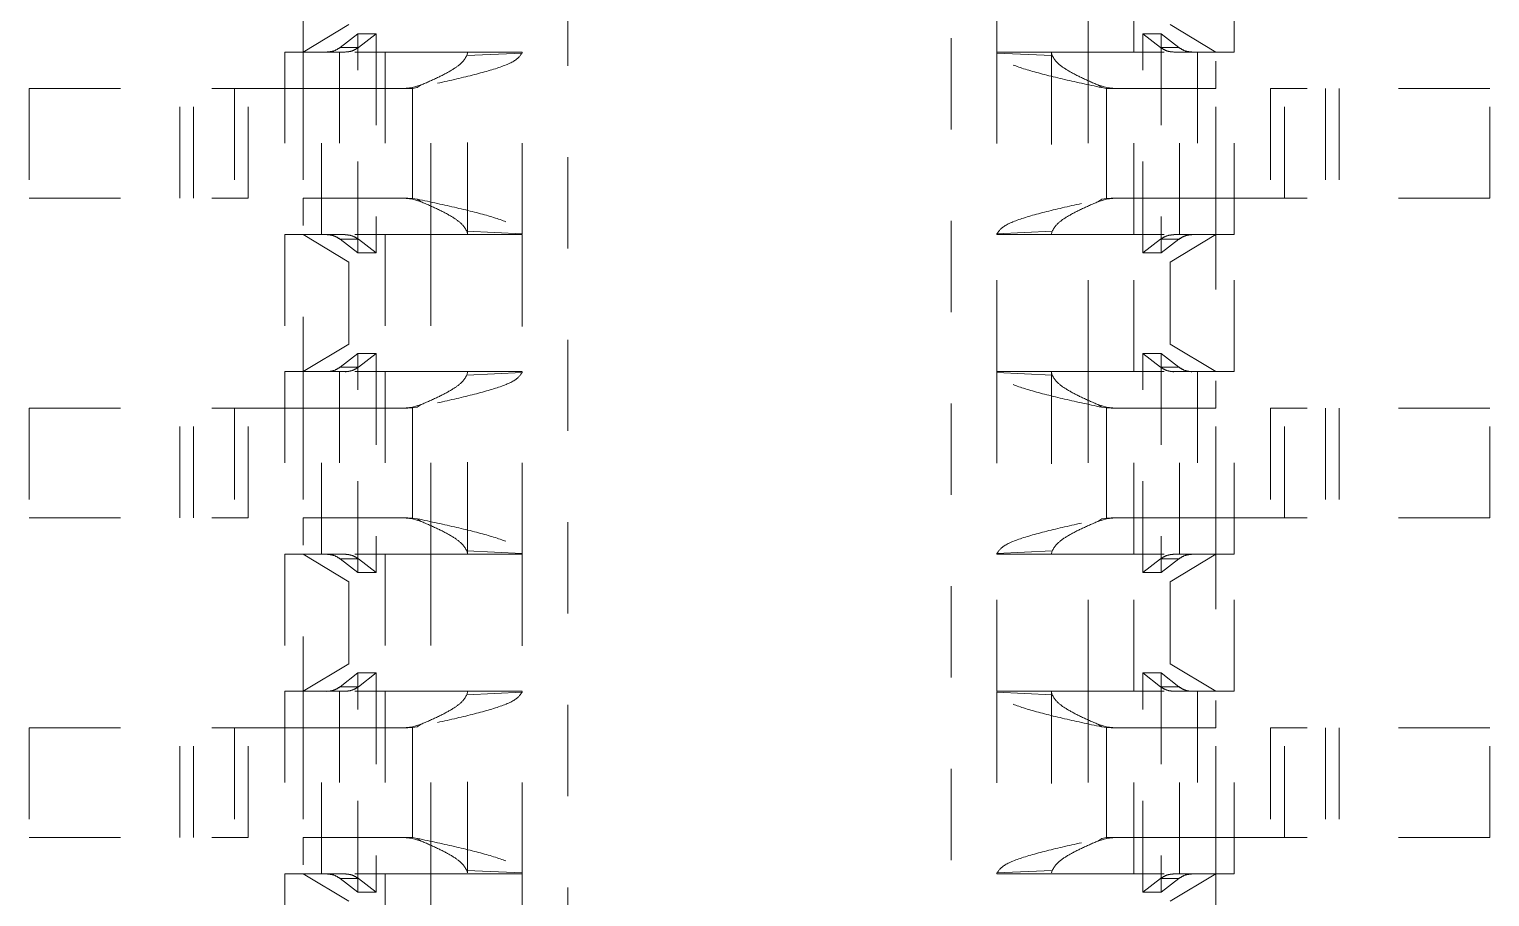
# Model space of a CAD drawing. Header units: millimetres. Extents: x 35 to 332, y 141 to 455.
# Drawn here: x 221.59 to 229.59, y 264.31 to 269.06 of the extents above; entities that cross this region are included whole.
import ezdxf

# ---------------------------------------------------------------- set-up
doc = ezdxf.new("R2010")
doc.units = ezdxf.units.MM
doc.linetypes.add('HIDDEN', pattern=[0.2, 0.1, -0.1])

# ---------------------------------------------------------------- blocks, each defined once
blk = doc.blocks.new('DFSADVS')
at = {"color": 0, "linetype": 'HIDDEN', "lineweight": 18}
for p, q in [((714.5854, -182.4293), (714.5854, -182.6543)), ((714.7054, -182.4293), (714.5854, -182.4293)), ((714.7054, -182.4293), (714.7054, -182.6543)), ((714.9354, -182.4293), (714.9354, -182.6543)), ((715.0554, -182.4293), (714.9354, -182.4293)), ((715.0554, -182.4293), (715.0554, -182.6543)), ((715.4054, -182.4293), (715.2854, -182.4293)), ((715.2854, -182.4293), (715.2854, -182.6543)), ((715.4054, -182.4293), (715.4054, -182.6543)), ((714.5854, -182.5943), (714.7054, -182.5943)), ((714.9354, -182.5943), (715.0554, -182.5943)), ((715.2854, -182.5943), (715.4054, -182.5943)), ((714.5854, -182.6092), (714.7054, -182.6092)), ((714.9354, -182.6092), (715.0554, -182.6092)), ((715.2854, -182.6092), (715.4054, -182.6092)), ((714.7054, -182.6543), (714.5854, -182.6543)), ((714.5854, -182.6543), (714.5854, -182.6693)), ((714.7054, -182.6693), (714.7054, -182.6543)), ((715.0554, -182.6543), (714.9354, -182.6543)), ((714.9354, -182.6543), (714.9354, -182.6693)), ((715.0554, -182.6693), (715.0554, -182.6543)), ((715.4054, -182.6543), (715.2854, -182.6543)), ((715.2854, -182.6543), (715.2854, -182.6693)), ((715.4054, -182.6693), (715.4054, -182.6543)), ((714.5854, -182.6693), (714.7054, -182.6693)), ((714.5854, -182.844), (714.5854, -182.6693)), ((714.7054, -182.6693), (714.7054, -182.844)), ((714.9354, -182.6693), (715.0554, -182.6693)), ((714.9354, -182.844), (714.9354, -182.6693)), ((715.0554, -182.6693), (715.0554, -182.844)), ((715.2854, -182.6693), (715.4054, -182.6693)), ((715.2854, -182.844), (715.2854, -182.6693)), ((715.4054, -182.6693), (715.4054, -182.844)), ((714.5454, -182.7093), (714.3954, -182.7093)), ((714.7454, -182.7093), (714.5454, -182.7093)), ((714.5454, -182.7093), (714.5454, -182.7293)), ((714.7454, -182.7293), (714.7454, -182.7093)), ((714.8954, -182.7093), (714.7454, -182.7093)), ((715.0954, -182.7093), (714.8954, -182.7093)), ((714.8954, -182.7093), (714.8954, -182.7293)), ((715.0954, -182.7293), (715.0954, -182.7093)), ((715.2454, -182.7093), (715.0954, -182.7093)), ((715.4454, -182.7093), (715.2454, -182.7093)), ((715.2454, -182.7093), (715.2454, -182.7293)), ((715.4454, -182.7293), (715.4454, -182.7093)), ((715.5954, -182.7093), (715.4454, -182.7093)), ((714.3554, -182.7293), (714.5854, -182.7293)), ((714.5154, -182.7792), (714.5454, -182.7293)), ((714.5454, -182.7293), (714.5454, -182.7494)), ((714.5854, -182.7293), (714.5854, -182.844)), ((714.7054, -182.7293), (714.5854, -182.7293)), ((714.7054, -182.844), (714.7054, -182.7293)), ((714.7054, -182.7293), (714.9354, -182.7293)), ((714.7454, -182.7494), (714.7454, -182.7293)), ((714.7454, -182.7293), (714.7754, -182.7792)), ((714.8654, -182.7792), (714.8954, -182.7293)), ((714.8954, -182.7293), (714.8954, -182.7494)), ((714.9354, -182.7293), (714.9354, -182.844)), ((715.0554, -182.7293), (714.9354, -182.7293)), ((715.0554, -182.844), (715.0554, -182.7293)), ((715.0554, -182.7293), (715.2854, -182.7293)), ((715.0954, -182.7494), (715.0954, -182.7293)), ((715.0954, -182.7293), (715.1254, -182.7792)), ((715.2154, -182.7792), (715.2454, -182.7293)), ((715.2454, -182.7293), (715.2454, -182.7494)), ((715.2854, -182.7293), (715.2854, -182.844)), ((715.4054, -182.7293), (715.2854, -182.7293)), ((715.4054, -182.844), (715.4054, -182.7293)), ((715.4054, -182.7293), (715.6354, -182.7293)), ((715.4454, -182.7494), (715.4454, -182.7293)), ((715.4454, -182.7293), (715.4754, -182.7792)), ((714.5454, -182.7494), (714.7454, -182.7494)), ((714.5454, -182.7494), (714.5454, -182.7555)), ((714.7454, -182.7555), (714.7454, -182.7494)), ((714.8954, -182.7494), (715.0954, -182.7494)), ((714.8954, -182.7494), (714.8954, -182.7555)), ((715.0954, -182.7555), (715.0954, -182.7494)), ((715.2454, -182.7494), (715.4454, -182.7494)), ((715.2454, -182.7494), (715.2454, -182.7555)), ((715.4454, -182.7555), (715.4454, -182.7494)), ((714.5454, -182.7555), (714.5454, -182.7755)), ((714.7454, -182.7755), (714.7454, -182.7555)), ((714.8954, -182.7555), (714.8954, -182.7755)), ((715.0954, -182.7755), (715.0954, -182.7555)), ((715.2454, -182.7555), (715.2454, -182.7755)), ((715.4454, -182.7755), (715.4454, -182.7555)), ((714.5254, -182.7893), (714.5404, -182.7699)), ((714.5404, -182.7699), (714.5404, -182.7899)), ((714.7454, -182.7693), (714.5454, -182.7693)), ((714.7454, -182.7693), (714.5454, -182.7693)), ((714.5454, -182.7755), (714.5454, -182.7693)), ((714.7454, -182.7693), (714.7454, -182.7755)), ((714.7505, -182.7699), (714.7654, -182.7893)), ((714.7505, -182.7899), (714.7505, -182.7699)), ((714.7754, -182.7792), (714.8654, -182.7792)), ((714.8754, -182.7893), (714.8904, -182.7699)), ((714.8904, -182.7699), (714.8904, -182.7899)), ((715.0954, -182.7693), (714.8954, -182.7693)), ((715.0954, -182.7693), (714.8954, -182.7693)), ((714.8954, -182.7755), (714.8954, -182.7693)), ((715.0954, -182.7693), (715.0954, -182.7755)), ((715.1005, -182.7699), (715.1154, -182.7893)), ((715.1005, -182.7899), (715.1005, -182.7699)), ((715.1254, -182.7792), (715.2154, -182.7792)), ((715.2254, -182.7893), (715.2404, -182.7699)), ((715.2404, -182.7699), (715.2404, -182.7899)), ((715.4454, -182.7693), (715.2454, -182.7693)), ((715.4454, -182.7693), (715.2454, -182.7693)), ((715.2454, -182.7755), (715.2454, -182.7693)), ((715.4454, -182.7693), (715.4454, -182.7755)), ((715.4505, -182.7699), (715.4654, -182.7893)), ((715.4505, -182.7899), (715.4505, -182.7699)), ((714.5254, -182.8092), (714.5254, -182.7893)), ((714.5254, -182.7893), (714.7654, -182.7893)), ((714.5254, -182.8092), (714.5404, -182.7899)), ((714.5454, -182.7859), (714.5454, -182.8193)), ((714.7454, -182.8193), (714.7454, -182.7858)), ((714.7505, -182.7899), (714.7654, -182.8092)), ((714.7654, -182.7893), (714.7654, -182.8092)), ((714.8754, -182.7893), (715.1154, -182.7893)), ((714.8754, -182.8092), (714.8754, -182.7893)), ((714.8754, -182.8092), (714.8904, -182.7899)), ((714.8954, -182.7859), (714.8954, -182.8193)), ((715.0954, -182.8193), (715.0954, -182.7858)), ((715.1005, -182.7899), (715.1154, -182.8092)), ((715.1154, -182.7893), (715.1154, -182.8092)), ((715.2254, -182.8092), (715.2254, -182.7893)), ((715.2254, -182.7893), (715.4654, -182.7893)), ((715.2254, -182.8092), (715.2404, -182.7899)), ((715.2454, -182.7859), (715.2454, -182.8193)), ((715.4454, -182.8193), (715.4454, -182.7858)), ((715.4505, -182.7899), (715.4654, -182.8092)), ((715.4654, -182.7893), (715.4654, -182.8092)), ((714.7654, -182.8092), (714.5254, -182.8092)), ((715.1154, -182.8092), (714.8754, -182.8092)), ((715.4654, -182.8092), (715.2254, -182.8092)), ((714.5454, -182.8193), (714.3954, -182.8193)), ((714.7454, -182.8193), (714.5454, -182.8193)), ((714.5454, -182.8193), (714.5454, -182.8693)), ((714.7454, -182.8693), (714.7454, -182.8193)), ((714.8954, -182.8193), (714.7454, -182.8193)), ((715.0954, -182.8193), (714.8954, -182.8193)), ((714.8954, -182.8193), (714.8954, -182.8693)), ((715.0954, -182.8693), (715.0954, -182.8193)), ((715.2454, -182.8193), (715.0954, -182.8193)), ((715.4454, -182.8193), (715.2454, -182.8193)), ((715.2454, -182.8193), (715.2454, -182.8693)), ((715.4454, -182.8693), (715.4454, -182.8193)), ((715.5954, -182.8193), (715.4454, -182.8193)), ((714.5844, -182.8493), (714.5854, -182.8389)), ((714.5844, -182.8493), (714.5854, -182.8389)), ((714.5854, -182.844), (714.5852, -182.8492)), ((714.5854, -182.844), (714.5852, -182.8493)), ((714.5854, -182.8389), (714.5854, -182.844)), ((714.5854, -182.8389), (714.5854, -182.844)), ((714.7054, -182.8389), (714.7065, -182.8493)), ((714.7054, -182.844), (714.7054, -182.8389)), ((714.7054, -182.8389), (714.7065, -182.8493)), ((714.7054, -182.844), (714.7054, -182.8389)), ((714.7054, -182.844), (714.7057, -182.8492)), ((714.7057, -182.8493), (714.7054, -182.844)), ((714.9344, -182.8493), (714.9354, -182.8389)), ((714.9344, -182.8493), (714.9354, -182.8389)), ((714.9354, -182.844), (714.9352, -182.8492)), ((714.9354, -182.844), (714.9352, -182.8493)), ((714.9354, -182.8389), (714.9354, -182.844)), ((714.9354, -182.8389), (714.9354, -182.844)), ((715.0554, -182.8389), (715.0565, -182.8493)), ((715.0554, -182.844), (715.0554, -182.8389)), ((715.0554, -182.8389), (715.0565, -182.8493)), ((715.0554, -182.844), (715.0554, -182.8389)), ((715.0554, -182.844), (715.0557, -182.8492)), ((715.0557, -182.8493), (715.0554, -182.844)), ((715.2844, -182.8493), (715.2854, -182.8389)), ((715.2844, -182.8493), (715.2854, -182.8389)), ((715.2854, -182.844), (715.2852, -182.8492)), ((715.2854, -182.844), (715.2852, -182.8493)), ((715.2854, -182.8389), (715.2854, -182.844)), ((715.2854, -182.8389), (715.2854, -182.844)), ((715.4054, -182.8389), (715.4065, -182.8493)), ((715.4054, -182.844), (715.4054, -182.8389)), ((715.4054, -182.8389), (715.4065, -182.8493)), ((715.4054, -182.844), (715.4054, -182.8389)), ((715.4054, -182.844), (715.4057, -182.8492)), ((715.4057, -182.8493), (715.4054, -182.844)), ((714.5844, -182.8493), (714.5815, -182.8586)), ((714.5815, -182.8586), (714.5844, -182.8493)), ((714.5815, -182.8586), (714.5844, -182.8544)), ((714.5844, -182.8544), (714.5815, -182.8586)), ((714.5852, -182.8492), (714.5844, -182.8544)), ((714.7065, -182.8493), (714.5844, -182.8493)), ((714.5852, -182.8493), (714.5844, -182.8544)), ((714.5852, -182.8493), (714.7057, -182.8493)), ((714.7054, -182.8493), (714.5854, -182.8493)), ((714.7065, -182.8544), (714.7057, -182.8492)), ((714.7065, -182.8544), (714.7057, -182.8493)), ((714.7094, -182.8586), (714.7065, -182.8493)), ((714.7065, -182.8493), (714.7094, -182.8586)), ((714.7065, -182.8544), (714.7094, -182.8586)), ((714.7094, -182.8586), (714.7065, -182.8544)), ((714.9344, -182.8493), (714.9315, -182.8586)), ((714.9315, -182.8586), (714.9344, -182.8493)), ((714.9315, -182.8586), (714.9344, -182.8544)), ((714.9344, -182.8544), (714.9315, -182.8586)), ((714.9352, -182.8492), (714.9344, -182.8544)), ((715.0565, -182.8493), (714.9344, -182.8493)), ((714.9352, -182.8493), (714.9344, -182.8544)), ((714.9352, -182.8493), (715.0557, -182.8493)), ((715.0554, -182.8493), (714.9354, -182.8493)), ((715.0565, -182.8544), (715.0557, -182.8492)), ((715.0565, -182.8544), (715.0557, -182.8493)), ((715.0594, -182.8586), (715.0565, -182.8493)), ((715.0565, -182.8493), (715.0594, -182.8586)), ((715.0565, -182.8544), (715.0594, -182.8586)), ((715.0594, -182.8586), (715.0565, -182.8544)), ((715.2844, -182.8493), (715.2815, -182.8586)), ((715.2815, -182.8586), (715.2844, -182.8493)), ((715.2815, -182.8586), (715.2844, -182.8544)), ((715.2844, -182.8544), (715.2815, -182.8586)), ((715.2852, -182.8492), (715.2844, -182.8544)), ((715.4065, -182.8493), (715.2844, -182.8493)), ((715.2852, -182.8493), (715.2844, -182.8544)), ((715.2852, -182.8493), (715.4057, -182.8493)), ((715.4054, -182.8493), (715.2854, -182.8493)), ((715.4065, -182.8544), (715.4057, -182.8492)), ((715.4065, -182.8544), (715.4057, -182.8493)), ((715.4094, -182.8586), (715.4065, -182.8493)), ((715.4065, -182.8493), (715.4094, -182.8586)), ((715.4065, -182.8544), (715.4094, -182.8586)), ((715.4094, -182.8586), (715.4065, -182.8544)), ((714.5454, -182.8693), (714.3954, -182.8693)), ((714.5454, -182.8693), (714.7454, -182.8693)), ((714.5454, -182.8693), (714.5454, -182.9093)), ((714.7454, -182.9093), (714.7454, -182.8693)), ((714.8954, -182.8693), (714.7454, -182.8693)), ((714.8954, -182.8693), (715.0954, -182.8693)), ((714.8954, -182.8693), (714.8954, -182.9093)), ((715.0954, -182.9093), (715.0954, -182.8693)), ((715.2454, -182.8693), (715.0954, -182.8693)), ((715.2454, -182.8693), (715.4454, -182.8693)), ((715.2454, -182.8693), (715.2454, -182.9093)), ((715.4454, -182.9093), (715.4454, -182.8693)), ((715.5954, -182.8693), (715.4454, -182.8693)), ((714.5454, -182.9093), (714.5454, -182.9693)), ((714.5465, -182.9093), (714.5454, -182.9093)), ((714.5454, -182.9093), (714.5454, -182.9693)), ((714.5465, -182.9691), (714.5494, -182.9085)), ((714.5494, -182.9085), (714.5465, -182.9093)), ((714.5494, -182.9085), (714.5465, -182.9093)), ((714.5465, -182.9691), (714.5494, -182.9085)), ((714.5465, -182.9093), (714.7444, -182.9093)), ((714.7415, -182.9085), (714.7444, -182.9691)), ((714.7444, -182.9093), (714.7415, -182.9085)), ((714.7444, -182.9093), (714.7415, -182.9085)), ((714.7415, -182.9085), (714.7444, -182.9691)), ((714.7454, -182.9093), (714.7444, -182.9093)), ((714.7454, -182.9693), (714.7454, -182.9093)), ((714.7454, -182.9693), (714.7454, -182.9093)), ((714.8954, -182.9093), (714.8954, -182.9693)), ((714.8965, -182.9093), (714.8954, -182.9093)), ((714.8954, -182.9093), (714.8954, -182.9693)), ((714.8965, -182.9691), (714.8994, -182.9085)), ((714.8994, -182.9085), (714.8965, -182.9093)), ((714.8994, -182.9085), (714.8965, -182.9093)), ((714.8965, -182.9691), (714.8994, -182.9085)), ((714.8965, -182.9093), (715.0944, -182.9093)), ((715.0915, -182.9085), (715.0944, -182.9691)), ((715.0944, -182.9093), (715.0915, -182.9085)), ((715.0944, -182.9093), (715.0915, -182.9085)), ((715.0915, -182.9085), (715.0944, -182.9691)), ((715.0954, -182.9093), (715.0944, -182.9093)), ((715.0954, -182.9693), (715.0954, -182.9093)), ((715.0954, -182.9693), (715.0954, -182.9093)), ((715.2454, -182.9093), (715.2454, -182.9693)), ((715.2465, -182.9093), (715.2454, -182.9093)), ((715.2454, -182.9093), (715.2454, -182.9693)), ((715.2465, -182.9691), (715.2494, -182.9085)), ((715.2494, -182.9085), (715.2465, -182.9093)), ((715.2494, -182.9085), (715.2465, -182.9093)), ((715.2465, -182.9691), (715.2494, -182.9085)), ((715.2465, -182.9093), (715.4444, -182.9093)), ((715.4415, -182.9085), (715.4444, -182.9691)), ((715.4444, -182.9093), (715.4415, -182.9085)), ((715.4444, -182.9093), (715.4415, -182.9085)), ((715.4415, -182.9085), (715.4444, -182.9691)), ((715.4454, -182.9693), (715.4454, -182.9093)), ((715.4454, -182.9693), (715.4454, -182.9093)), ((714.5451, -182.9693), (714.3958, -182.9693)), ((714.5465, -182.9691), (714.5457, -182.9693)), ((714.5465, -182.9691), (714.5457, -182.9693)), ((714.5457, -182.9693), (714.7452, -182.9693)), ((714.7444, -182.9691), (714.7452, -182.9693)), ((714.7452, -182.9693), (714.7444, -182.9691)), ((714.8951, -182.9693), (714.7458, -182.9693)), ((714.8965, -182.9691), (714.8957, -182.9693)), ((714.8965, -182.9691), (714.8957, -182.9693)), ((714.8957, -182.9693), (715.0952, -182.9693)), ((715.0944, -182.9691), (715.0952, -182.9693)), ((715.0952, -182.9693), (715.0944, -182.9691)), ((715.2451, -182.9693), (715.0958, -182.9693)), ((715.2465, -182.9691), (715.2457, -182.9693)), ((715.2465, -182.9691), (715.2457, -182.9693)), ((715.2457, -182.9693), (715.4452, -182.9693)), ((715.4444, -182.9691), (715.4452, -182.9693)), ((715.4452, -182.9693), (715.4444, -182.9691)), ((715.5951, -182.9693), (715.4458, -182.9693)), ((708.5304, -183.0193), (717.9604, -183.0193)), ((717.9604, -183.4393), (708.5304, -183.4393)), ((714.3958, -183.4893), (714.5451, -183.4893)), ((714.5454, -183.4893), (714.5454, -183.5493)), ((714.5454, -183.4893), (714.5454, -183.5493)), ((714.5465, -183.4894), (714.5457, -183.4893)), ((714.7452, -183.4893), (714.5457, -183.4893)), ((714.5457, -183.4893), (714.5465, -183.4894)), ((714.5494, -183.55), (714.5465, -183.4894)), ((714.5494, -183.55), (714.5465, -183.4894)), ((714.7444, -183.4894), (714.7415, -183.55)), ((714.7444, -183.4894), (714.7415, -183.55)), ((714.7444, -183.4894), (714.7452, -183.4893)), ((714.7444, -183.4894), (714.7452, -183.4893)), ((714.7454, -183.5493), (714.7454, -183.4893)), ((714.7454, -183.5493), (714.7454, -183.4893)), ((714.7458, -183.4893), (714.8951, -183.4893)), ((714.8954, -183.4893), (714.8954, -183.5493)), ((714.8954, -183.4893), (714.8954, -183.5493)), ((714.8965, -183.4894), (714.8957, -183.4893)), ((715.0952, -183.4893), (714.8957, -183.4893)), ((714.8957, -183.4893), (714.8965, -183.4894)), ((714.8994, -183.55), (714.8965, -183.4894)), ((714.8994, -183.55), (714.8965, -183.4894)), ((715.0944, -183.4894), (715.0915, -183.55)), ((715.0944, -183.4894), (715.0915, -183.55)), ((715.0944, -183.4894), (715.0952, -183.4893)), ((715.0944, -183.4894), (715.0952, -183.4893)), ((715.0954, -183.5493), (715.0954, -183.4893)), ((715.0954, -183.5493), (715.0954, -183.4893)), ((715.0958, -183.4893), (715.2451, -183.4893)), ((715.2454, -183.4893), (715.2454, -183.5493)), ((715.2454, -183.4893), (715.2454, -183.5493)), ((715.2465, -183.4894), (715.2457, -183.4893)), ((715.4452, -183.4893), (715.2457, -183.4893)), ((715.2457, -183.4893), (715.2465, -183.4894)), ((715.2494, -183.55), (715.2465, -183.4894)), ((715.2494, -183.55), (715.2465, -183.4894)), ((715.4444, -183.4894), (715.4415, -183.55)), ((715.4444, -183.4894), (715.4415, -183.55)), ((715.4444, -183.4894), (715.4452, -183.4893)), ((715.4444, -183.4894), (715.4452, -183.4893)), ((715.4454, -183.5493), (715.4454, -183.4893)), ((715.4454, -183.5493), (715.4454, -183.4893)), ((715.4458, -183.4893), (715.5951, -183.4893)), ((714.5454, -183.5493), (714.5454, -183.5893)), ((714.5454, -183.5493), (714.5465, -183.5493)), ((714.7444, -183.5493), (714.5465, -183.5493)), ((714.5465, -183.5493), (714.5494, -183.55)), ((714.5465, -183.5493), (714.5494, -183.55)), ((714.7415, -183.55), (714.7444, -183.5493)), ((714.7415, -183.55), (714.7444, -183.5493)), ((714.7444, -183.5493), (714.7454, -183.5493)), ((714.7454, -183.5893), (714.7454, -183.5493)), ((714.8954, -183.5493), (714.8954, -183.5893)), ((714.8954, -183.5493), (714.8965, -183.5493)), ((715.0944, -183.5493), (714.8965, -183.5493)), ((714.8965, -183.5493), (714.8994, -183.55)), ((714.8965, -183.5493), (714.8994, -183.55)), ((715.0915, -183.55), (715.0944, -183.5493)), ((715.0915, -183.55), (715.0944, -183.5493)), ((715.0944, -183.5493), (715.0954, -183.5493)), ((715.0954, -183.5893), (715.0954, -183.5493)), ((715.2454, -183.5493), (715.2454, -183.5893)), ((715.2454, -183.5493), (715.2465, -183.5493)), ((715.4444, -183.5493), (715.2465, -183.5493)), ((715.2465, -183.5493), (715.2494, -183.55)), ((715.2465, -183.5493), (715.2494, -183.55)), ((715.4415, -183.55), (715.4444, -183.5493)), ((715.4415, -183.55), (715.4444, -183.5493)), ((715.4454, -183.5893), (715.4454, -183.5493)), ((714.3954, -183.5893), (714.5454, -183.5893)), ((714.7454, -183.5893), (714.5454, -183.5893)), ((714.5454, -183.5893), (714.5454, -183.6393)), ((714.5844, -183.6041), (714.5815, -183.5999)), ((714.5815, -183.5999), (714.5844, -183.6093)), ((714.5844, -183.6093), (714.5815, -183.5999)), ((714.5815, -183.5999), (714.5844, -183.6041)), ((714.7094, -183.5999), (714.7065, -183.6041)), ((714.7065, -183.6093), (714.7094, -183.5999)), ((714.7094, -183.5999), (714.7065, -183.6093)), ((714.7065, -183.6041), (714.7094, -183.5999)), ((714.7454, -183.6393), (714.7454, -183.5893)), ((714.7454, -183.5893), (714.8954, -183.5893)), ((715.0954, -183.5893), (714.8954, -183.5893)), ((714.8954, -183.5893), (714.8954, -183.6393)), ((714.9344, -183.6041), (714.9315, -183.5999)), ((714.9315, -183.5999), (714.9344, -183.6093)), ((714.9344, -183.6093), (714.9315, -183.5999)), ((714.9315, -183.5999), (714.9344, -183.6041)), ((715.0594, -183.5999), (715.0565, -183.6041)), ((715.0565, -183.6093), (715.0594, -183.5999)), ((715.0594, -183.5999), (715.0565, -183.6093)), ((715.0565, -183.6041), (715.0594, -183.5999)), ((715.0954, -183.6393), (715.0954, -183.5893)), ((715.0954, -183.5893), (715.2454, -183.5893)), ((715.4454, -183.5893), (715.2454, -183.5893)), ((715.2454, -183.5893), (715.2454, -183.6393)), ((715.2844, -183.6041), (715.2815, -183.5999)), ((715.2815, -183.5999), (715.2844, -183.6093)), ((715.2844, -183.6093), (715.2815, -183.5999)), ((715.2815, -183.5999), (715.2844, -183.6041)), ((715.4094, -183.5999), (715.4065, -183.6041)), ((715.4065, -183.6093), (715.4094, -183.5999)), ((715.4094, -183.5999), (715.4065, -183.6093)), ((715.4065, -183.6041), (715.4094, -183.5999)), ((715.4454, -183.6393), (715.4454, -183.5893)), ((715.4454, -183.5893), (715.5954, -183.5893)), ((714.5844, -183.6041), (714.5852, -183.6093)), ((714.5844, -183.6041), (714.5852, -183.6093)), ((714.5854, -183.6196), (714.5844, -183.6093)), ((714.5844, -183.6093), (714.7065, -183.6093)), ((714.5854, -183.6196), (714.5844, -183.6093)), ((714.5854, -183.6145), (714.5852, -183.6093)), ((714.7057, -183.6093), (714.5852, -183.6093)), ((714.5852, -183.6093), (714.5854, -183.6145)), ((714.5854, -183.6093), (714.7054, -183.6093)), ((714.5854, -183.7893), (714.5854, -183.6145)), ((714.5854, -183.6145), (714.5854, -183.6196)), ((714.5854, -183.6145), (714.5854, -183.7293)), ((714.5854, -183.6145), (714.5854, -183.6196)), ((714.7054, -183.6145), (714.7057, -183.6093)), ((714.7065, -183.6093), (714.7054, -183.6196)), ((714.7054, -183.6145), (714.7057, -183.6093)), ((714.7065, -183.6093), (714.7054, -183.6196)), ((714.7054, -183.6145), (714.7054, -183.7893)), ((714.7054, -183.6196), (714.7054, -183.6145)), ((714.7054, -183.7293), (714.7054, -183.6145)), ((714.7054, -183.6196), (714.7054, -183.6145)), ((714.7057, -183.6093), (714.7065, -183.6041)), ((714.7057, -183.6093), (714.7065, -183.6041)), ((714.9344, -183.6041), (714.9352, -183.6093)), ((714.9344, -183.6041), (714.9352, -183.6093)), ((714.9354, -183.6196), (714.9344, -183.6093)), ((714.9344, -183.6093), (715.0565, -183.6093)), ((714.9354, -183.6196), (714.9344, -183.6093)), ((714.9354, -183.6145), (714.9352, -183.6093)), ((715.0557, -183.6093), (714.9352, -183.6093)), ((714.9352, -183.6093), (714.9354, -183.6145)), ((714.9354, -183.6093), (715.0554, -183.6093)), ((714.9354, -183.7893), (714.9354, -183.6145)), ((714.9354, -183.6145), (714.9354, -183.6196)), ((714.9354, -183.6145), (714.9354, -183.7293)), ((714.9354, -183.6145), (714.9354, -183.6196)), ((715.0554, -183.6145), (715.0557, -183.6093)), ((715.0565, -183.6093), (715.0554, -183.6196)), ((715.0554, -183.6145), (715.0557, -183.6093)), ((715.0565, -183.6093), (715.0554, -183.6196)), ((715.0554, -183.6145), (715.0554, -183.7893)), ((715.0554, -183.6196), (715.0554, -183.6145)), ((715.0554, -183.7293), (715.0554, -183.6145)), ((715.0554, -183.6196), (715.0554, -183.6145)), ((715.0557, -183.6093), (715.0565, -183.6041)), ((715.0557, -183.6093), (715.0565, -183.6041)), ((715.2844, -183.6041), (715.2852, -183.6093)), ((715.2844, -183.6041), (715.2852, -183.6093)), ((715.2854, -183.6196), (715.2844, -183.6093)), ((715.2844, -183.6093), (715.4065, -183.6093)), ((715.2854, -183.6196), (715.2844, -183.6093)), ((715.2854, -183.6145), (715.2852, -183.6093)), ((715.4057, -183.6093), (715.2852, -183.6093)), ((715.2852, -183.6093), (715.2854, -183.6145)), ((715.2854, -183.6093), (715.4054, -183.6093)), ((715.2854, -183.7893), (715.2854, -183.6145)), ((715.2854, -183.6145), (715.2854, -183.6196)), ((715.2854, -183.6145), (715.2854, -183.7293)), ((715.2854, -183.6145), (715.2854, -183.6196)), ((715.4054, -183.6145), (715.4057, -183.6093)), ((715.4065, -183.6093), (715.4054, -183.6196)), ((715.4054, -183.6145), (715.4057, -183.6093)), ((715.4065, -183.6093), (715.4054, -183.6196)), ((715.4054, -183.6145), (715.4054, -183.7893)), ((715.4054, -183.6196), (715.4054, -183.6145)), ((715.4054, -183.7293), (715.4054, -183.6145)), ((715.4054, -183.6196), (715.4054, -183.6145)), ((715.4057, -183.6093), (715.4065, -183.6041)), ((715.4057, -183.6093), (715.4065, -183.6041)), ((714.3954, -183.6393), (714.5454, -183.6393)), ((714.5454, -183.6393), (714.7454, -183.6393)), ((714.5454, -183.6393), (714.5454, -183.6727)), ((714.7454, -183.6726), (714.7454, -183.6393)), ((714.7454, -183.6393), (714.8954, -183.6393)), ((714.8954, -183.6393), (715.0954, -183.6393)), ((714.8954, -183.6393), (714.8954, -183.6727)), ((715.0954, -183.6726), (715.0954, -183.6393)), ((715.0954, -183.6393), (715.2454, -183.6393)), ((715.2454, -183.6393), (715.4454, -183.6393)), ((715.2454, -183.6393), (715.2454, -183.6727)), ((715.4454, -183.6726), (715.4454, -183.6393)), ((715.4454, -183.6393), (715.5954, -183.6393)), ((714.5254, -183.6492), (714.7654, -183.6492)), ((714.5254, -183.6693), (714.5254, -183.6492)), ((714.5404, -183.6686), (714.5254, -183.6492)), ((714.7654, -183.6492), (714.7505, -183.6686)), ((714.7654, -183.6492), (714.7654, -183.6693)), ((714.8754, -183.6693), (714.8754, -183.6492)), ((714.8754, -183.6492), (715.1154, -183.6492)), ((714.8904, -183.6686), (714.8754, -183.6492)), ((715.1154, -183.6492), (715.1005, -183.6686)), ((715.1154, -183.6492), (715.1154, -183.6693)), ((715.2254, -183.6492), (715.4654, -183.6492)), ((715.2254, -183.6693), (715.2254, -183.6492)), ((715.2404, -183.6686), (715.2254, -183.6492)), ((715.4654, -183.6492), (715.4505, -183.6686)), ((715.4654, -183.6492), (715.4654, -183.6693)), ((714.5454, -183.7293), (714.5154, -183.6792)), ((714.7654, -183.6693), (714.5254, -183.6693)), ((714.5404, -183.6886), (714.5254, -183.6693)), ((714.5404, -183.6686), (714.5404, -183.6886)), ((714.7754, -183.6792), (714.7454, -183.7293)), ((714.7505, -183.6886), (714.7505, -183.6686)), ((714.7654, -183.6693), (714.7505, -183.6886)), ((714.8654, -183.6792), (714.7754, -183.6792)), ((714.8954, -183.7293), (714.8654, -183.6792)), ((715.1154, -183.6693), (714.8754, -183.6693)), ((714.8904, -183.6886), (714.8754, -183.6693)), ((714.8904, -183.6686), (714.8904, -183.6886)), ((715.1254, -183.6792), (715.0954, -183.7293)), ((715.1005, -183.6886), (715.1005, -183.6686)), ((715.1154, -183.6693), (715.1005, -183.6886)), ((715.2154, -183.6792), (715.1254, -183.6792)), ((715.2454, -183.7293), (715.2154, -183.6792)), ((715.4654, -183.6693), (715.2254, -183.6693)), ((715.2404, -183.6886), (715.2254, -183.6693)), ((715.2404, -183.6686), (715.2404, -183.6886)), ((715.4754, -183.6792), (715.4454, -183.7293)), ((715.4505, -183.6886), (715.4505, -183.6686)), ((715.4654, -183.6693), (715.4505, -183.6886)), ((714.5454, -183.683), (714.5454, -183.703)), ((714.5454, -183.6892), (714.5454, -183.683)), ((714.5454, -183.6892), (714.7454, -183.6892)), ((714.5454, -183.6893), (714.7454, -183.6893)), ((714.7454, -183.703), (714.7454, -183.683)), ((714.7454, -183.683), (714.7454, -183.6892)), ((714.8954, -183.683), (714.8954, -183.703)), ((714.8954, -183.6892), (714.8954, -183.683)), ((714.8954, -183.6892), (715.0954, -183.6892)), ((714.8954, -183.6893), (715.0954, -183.6893)), ((715.0954, -183.703), (715.0954, -183.683)), ((715.0954, -183.683), (715.0954, -183.6892)), ((715.2454, -183.683), (715.2454, -183.703)), ((715.2454, -183.6892), (715.2454, -183.683)), ((715.2454, -183.6892), (715.4454, -183.6892)), ((715.2454, -183.6893), (715.4454, -183.6893)), ((715.4454, -183.703), (715.4454, -183.683)), ((715.4454, -183.683), (715.4454, -183.6892)), ((714.5454, -183.703), (714.5454, -183.7092)), ((714.7454, -183.7092), (714.5454, -183.7092)), ((714.5454, -183.7092), (714.5454, -183.7293)), ((714.7454, -183.7092), (714.7454, -183.703)), ((714.7454, -183.7293), (714.7454, -183.7092)), ((714.8954, -183.703), (714.8954, -183.7092)), ((715.0954, -183.7092), (714.8954, -183.7092)), ((714.8954, -183.7092), (714.8954, -183.7293)), ((715.0954, -183.7092), (715.0954, -183.703)), ((715.0954, -183.7293), (715.0954, -183.7092)), ((715.2454, -183.703), (715.2454, -183.7092)), ((715.4454, -183.7092), (715.2454, -183.7092)), ((715.2454, -183.7092), (715.2454, -183.7293)), ((715.4454, -183.7092), (715.4454, -183.703)), ((715.4454, -183.7293), (715.4454, -183.7092)), ((714.5854, -183.7293), (714.3554, -183.7293)), ((714.5454, -183.7293), (714.5454, -183.7493)), ((714.5854, -183.7293), (714.7054, -183.7293)), ((714.9354, -183.7293), (714.7054, -183.7293)), ((714.7454, -183.7493), (714.7454, -183.7293)), ((714.8954, -183.7293), (714.8954, -183.7493)), ((714.9354, -183.7293), (715.0554, -183.7293)), ((715.2854, -183.7293), (715.0554, -183.7293)), ((715.0954, -183.7493), (715.0954, -183.7293)), ((715.2454, -183.7293), (715.2454, -183.7493)), ((715.2854, -183.7293), (715.4054, -183.7293)), ((715.6354, -183.7293), (715.4054, -183.7293)), ((715.4454, -183.7493), (715.4454, -183.7293)), ((714.3954, -183.7493), (714.5454, -183.7493)), ((714.5454, -183.7493), (714.7454, -183.7493)), ((714.7454, -183.7493), (714.8954, -183.7493)), ((714.8954, -183.7493), (715.0954, -183.7493)), ((715.0954, -183.7493), (715.2454, -183.7493)), ((715.2454, -183.7493), (715.4454, -183.7493)), ((715.4454, -183.7493), (715.5954, -183.7493)), ((714.7054, -183.7893), (714.5854, -183.7893)), ((714.5854, -183.7893), (714.5854, -183.8043)), ((714.7054, -183.8043), (714.7054, -183.7893)), ((715.0554, -183.7893), (714.9354, -183.7893)), ((714.9354, -183.7893), (714.9354, -183.8043)), ((715.0554, -183.8043), (715.0554, -183.7893)), ((715.4054, -183.7893), (715.2854, -183.7893)), ((715.2854, -183.7893), (715.2854, -183.8043)), ((715.4054, -183.8043), (715.4054, -183.7893)), ((714.5854, -184.0293), (714.5854, -183.8043)), ((714.5854, -183.8043), (714.7054, -183.8043)), ((714.7054, -184.0293), (714.7054, -183.8043)), ((714.9354, -183.8043), (715.0554, -183.8043)), ((714.9354, -184.0293), (714.9354, -183.8043)), ((715.0554, -184.0293), (715.0554, -183.8043)), ((715.2854, -183.8043), (715.4054, -183.8043)), ((715.2854, -184.0293), (715.2854, -183.8043)), ((715.4054, -184.0293), (715.4054, -183.8043)), ((714.7054, -183.8492), (714.5854, -183.8492)), ((715.0554, -183.8492), (714.9354, -183.8492)), ((715.4054, -183.8492), (715.2854, -183.8492)), ((714.7054, -183.8643), (714.5854, -183.8643)), ((715.0554, -183.8643), (714.9354, -183.8643)), ((715.4054, -183.8643), (715.2854, -183.8643)), ((714.5854, -184.0293), (714.7054, -184.0293)), ((714.9354, -184.0293), (715.0554, -184.0293)), ((715.2854, -184.0293), (715.4054, -184.0293))]:
    blk.add_line(p, q, dxfattribs=at)
for centre, radius, start, end in [((714.5218, -182.7553), 0.0236, 321.7497, 359.6083), ((714.7691, -182.7553), 0.0236, 180.4167, 218.2516), ((714.8718, -182.7553), 0.0237, 321.7903, 359.5678), ((715.119, -182.7553), 0.0236, 180.3917, 218.2503), ((715.2218, -182.7553), 0.0236, 321.7497, 359.6083), ((715.4691, -182.7553), 0.0236, 180.4167, 218.2516), ((714.5218, -182.7753), 0.0236, 321.7497, 359.6083), ((714.7691, -182.7753), 0.0236, 180.4167, 218.2516), ((714.8718, -182.7753), 0.0237, 321.7903, 359.5678), ((715.119, -182.7753), 0.0236, 180.3917, 218.2503), ((715.2218, -182.7753), 0.0236, 321.7497, 359.6083), ((715.4691, -182.7753), 0.0236, 180.4167, 218.2516), ((714.5218, -183.6832), 0.0236, 0.3917, 38.2503), ((714.7691, -183.6832), 0.0236, 141.7484, 179.5833), ((714.8718, -183.6832), 0.0237, 0.4322, 38.2097), ((715.119, -183.6832), 0.0236, 141.7497, 179.6083), ((715.2218, -183.6832), 0.0236, 0.3917, 38.2503), ((715.4691, -183.6832), 0.0236, 141.7484, 179.5833), ((714.5219, -183.7032), 0.0236, 0.3893, 38.2618), ((714.769, -183.7032), 0.0236, 141.7369, 179.5856), ((714.8718, -183.7032), 0.0236, 0.4299, 38.2212), ((715.119, -183.7032), 0.0236, 141.7382, 179.6107), ((715.2219, -183.7032), 0.0236, 0.3893, 38.2618), ((715.469, -183.7032), 0.0236, 141.7369, 179.5856)]:
    blk.add_arc(centre, radius, start, end, dxfattribs=at)
for points, knots in [([(714.5404, -182.7699), (714.5418, -182.7677), (714.5448, -182.7632), (714.5452, -182.758), (714.5454, -182.7555)], [0, 0, 0, 0, 0.500017, 1, 1, 1, 1]), ([(714.7454, -182.7555), (714.7457, -182.758), (714.7461, -182.7632), (714.7491, -182.7677), (714.7505, -182.7699)], [0, 0, 0, 0, 0.499998, 1, 1, 1, 1]), ([(714.8904, -182.7699), (714.8918, -182.7677), (714.8948, -182.7632), (714.8952, -182.758), (714.8954, -182.7555)], [0, 0, 0, 0, 0.499956, 1, 1, 1, 1]), ([(715.0954, -182.7555), (715.0957, -182.758), (715.0961, -182.7632), (715.099, -182.7677), (715.1005, -182.7699)], [0, 0, 0, 0, 0.499983, 1, 1, 1, 1]), ([(715.2404, -182.7699), (715.2418, -182.7677), (715.2448, -182.7632), (715.2452, -182.758), (715.2454, -182.7555)], [0, 0, 0, 0, 0.500017, 1, 1, 1, 1]), ([(715.4454, -182.7555), (715.4457, -182.758), (715.4461, -182.7632), (715.4491, -182.7677), (715.4505, -182.7699)], [0, 0, 0, 0, 0.499998, 1, 1, 1, 1]), ([(714.5404, -182.7899), (714.5418, -182.7877), (714.5448, -182.7832), (714.5452, -182.778), (714.5454, -182.7755)], [0, 0, 0, 0, 0.500017, 1, 1, 1, 1]), ([(714.7454, -182.7755), (714.7457, -182.778), (714.7461, -182.7832), (714.7491, -182.7877), (714.7505, -182.7899)], [0, 0, 0, 0, 0.499998, 1, 1, 1, 1]), ([(714.8904, -182.7899), (714.8918, -182.7877), (714.8948, -182.7832), (714.8952, -182.778), (714.8954, -182.7755)], [0, 0, 0, 0, 0.499956, 1, 1, 1, 1]), ([(715.0954, -182.7755), (715.0957, -182.778), (715.0961, -182.7832), (715.099, -182.7877), (715.1005, -182.7899)], [0, 0, 0, 0, 0.499983, 1, 1, 1, 1]), ([(715.2404, -182.7899), (715.2418, -182.7877), (715.2448, -182.7832), (715.2452, -182.778), (715.2454, -182.7755)], [0, 0, 0, 0, 0.500017, 1, 1, 1, 1]), ([(715.4454, -182.7755), (715.4457, -182.778), (715.4461, -182.7832), (715.4491, -182.7877), (715.4505, -182.7899)], [0, 0, 0, 0, 0.499998, 1, 1, 1, 1]), ([(714.5454, -182.7981), (714.5454, -182.7988), (714.5454, -182.8048), (714.5454, -182.8124), (714.5454, -182.8193)], [0, 0, 0, 0, 0.108494, 1, 1, 1, 1]), ([(714.7454, -182.8193), (714.7454, -182.8124), (714.7454, -182.8048), (714.7454, -182.7988), (714.7454, -182.7982)], [0, 0, 0, 0, 0.8920644, 1, 1, 1, 1]), ([(714.8954, -182.7981), (714.8954, -182.7988), (714.8954, -182.8048), (714.8954, -182.8124), (714.8954, -182.8193)], [0, 0, 0, 0, 0.108494, 1, 1, 1, 1]), ([(715.0954, -182.8193), (715.0954, -182.8124), (715.0954, -182.8048), (715.0954, -182.7988), (715.0954, -182.7982)], [0, 0, 0, 0, 0.8920644, 1, 1, 1, 1]), ([(715.2454, -182.7981), (715.2454, -182.7988), (715.2454, -182.8048), (715.2454, -182.8124), (715.2454, -182.8193)], [0, 0, 0, 0, 0.108494, 1, 1, 1, 1]), ([(715.4454, -182.8193), (715.4454, -182.8125), (715.4454, -182.8035), (715.4454, -182.7965), (715.4454, -182.7948)], [0, 0, 0, 0, 0.75199, 1, 1, 1, 1]), ([(714.5844, -182.8544), (714.5812, -182.8692), (714.5749, -182.8987), (714.5654, -182.9359), (714.556, -182.9624), (714.5497, -182.9669), (714.5465, -182.9691)], [0, 0, 0, 0, 0.250011, 0.499995, 0.750001, 1, 1, 1, 1]), ([(714.5844, -182.8544), (714.5812, -182.8692), (714.5749, -182.8987), (714.5654, -182.9359), (714.556, -182.9624), (714.5497, -182.9669), (714.5465, -182.9691)], [0, 0, 0, 0, 0.2499922, 0.4999946, 0.7499999, 1, 1, 1, 1]), ([(714.5815, -182.8586), (714.5788, -182.8647), (714.5735, -182.877), (714.5654, -182.8923), (714.5574, -182.9039), (714.5521, -182.907), (714.5494, -182.9085)], [0, 0, 0, 0, 0.249977, 0.500007, 0.749996, 1, 1, 1, 1]), ([(714.5815, -182.8586), (714.5788, -182.8647), (714.5735, -182.877), (714.5654, -182.8923), (714.5574, -182.9039), (714.5521, -182.907), (714.5494, -182.9085)], [0, 0, 0, 0, 0.249977, 0.500007, 0.749996, 1, 1, 1, 1]), ([(714.7444, -182.9691), (714.7412, -182.9669), (714.7349, -182.9624), (714.7254, -182.9359), (714.716, -182.8987), (714.7097, -182.8692), (714.7065, -182.8544)], [0, 0, 0, 0, 0.249986, 0.49998, 0.749983, 1, 1, 1, 1]), ([(714.7444, -182.9691), (714.7412, -182.9669), (714.7349, -182.9624), (714.7254, -182.9359), (714.716, -182.8987), (714.7097, -182.8692), (714.7065, -182.8544)], [0, 0, 0, 0, 0.249998, 0.500003, 0.749986, 1, 1, 1, 1]), ([(714.7094, -182.8586), (714.7121, -182.8647), (714.7174, -182.877), (714.7254, -182.8923), (714.7335, -182.9039), (714.7388, -182.907), (714.7415, -182.9085)], [0, 0, 0, 0, 0.249977, 0.500007, 0.749996, 1, 1, 1, 1]), ([(714.7094, -182.8586), (714.7121, -182.8647), (714.7174, -182.877), (714.7254, -182.8923), (714.7335, -182.9039), (714.7388, -182.907), (714.7415, -182.9085)], [0, 0, 0, 0, 0.249986, 0.500024, 0.750022, 1, 1, 1, 1]), ([(714.9344, -182.8544), (714.9312, -182.8692), (714.9249, -182.8987), (714.9154, -182.9359), (714.906, -182.9624), (714.8997, -182.9669), (714.8965, -182.9691)], [0, 0, 0, 0, 0.25001, 0.499992, 0.750002, 1, 1, 1, 1]), ([(714.9344, -182.8544), (714.9312, -182.8692), (714.9249, -182.8987), (714.9154, -182.9359), (714.906, -182.9624), (714.8997, -182.9669), (714.8965, -182.9691)], [0, 0, 0, 0, 0.249991, 0.499992, 0.750001, 1, 1, 1, 1]), ([(714.9315, -182.8586), (714.9288, -182.8647), (714.9235, -182.877), (714.9154, -182.8923), (714.9074, -182.9039), (714.9021, -182.907), (714.8994, -182.9085)], [0, 0, 0, 0, 0.249973, 0.499998, 0.750001, 1, 1, 1, 1]), ([(714.9315, -182.8586), (714.9288, -182.8647), (714.9235, -182.877), (714.9154, -182.8923), (714.9074, -182.9039), (714.9021, -182.907), (714.8994, -182.9085)], [0, 0, 0, 0, 0.249973, 0.499998, 0.750001, 1, 1, 1, 1]), ([(715.0944, -182.9691), (715.0912, -182.9669), (715.0849, -182.9624), (715.0754, -182.9359), (715.066, -182.8987), (715.0597, -182.8692), (715.0565, -182.8544)], [0, 0, 0, 0, 0.249987, 0.499982, 0.749986, 1, 1, 1, 1]), ([(715.0944, -182.9691), (715.0912, -182.9669), (715.0849, -182.9624), (715.0754, -182.9359), (715.066, -182.8987), (715.0597, -182.8692), (715.0565, -182.8544)], [0, 0, 0, 0, 0.250002, 0.500007, 0.74999, 1, 1, 1, 1]), ([(715.0594, -182.8586), (715.0621, -182.8647), (715.0674, -182.877), (715.0754, -182.8923), (715.0835, -182.9039), (715.0888, -182.907), (715.0915, -182.9085)], [0, 0, 0, 0, 0.249977, 0.500007, 0.749996, 1, 1, 1, 1]), ([(715.0594, -182.8586), (715.0621, -182.8647), (715.0674, -182.877), (715.0754, -182.8923), (715.0835, -182.9039), (715.0888, -182.907), (715.0915, -182.9085)], [0, 0, 0, 0, 0.249986, 0.500024, 0.750022, 1, 1, 1, 1]), ([(715.2844, -182.8544), (715.2812, -182.8692), (715.2749, -182.8987), (715.2654, -182.9359), (715.256, -182.9624), (715.2497, -182.9669), (715.2465, -182.9691)], [0, 0, 0, 0, 0.250011, 0.499995, 0.750001, 1, 1, 1, 1]), ([(715.2844, -182.8544), (715.2812, -182.8692), (715.2749, -182.8987), (715.2654, -182.9359), (715.256, -182.9624), (715.2497, -182.9669), (715.2465, -182.9691)], [0, 0, 0, 0, 0.2499922, 0.4999946, 0.7499999, 1, 1, 1, 1]), ([(715.2815, -182.8586), (715.2788, -182.8647), (715.2735, -182.877), (715.2654, -182.8923), (715.2574, -182.9039), (715.2521, -182.907), (715.2494, -182.9085)], [0, 0, 0, 0, 0.249977, 0.500007, 0.749996, 1, 1, 1, 1]), ([(715.2815, -182.8586), (715.2788, -182.8647), (715.2735, -182.877), (715.2654, -182.8923), (715.2574, -182.9039), (715.2521, -182.907), (715.2494, -182.9085)], [0, 0, 0, 0, 0.249977, 0.500007, 0.749996, 1, 1, 1, 1]), ([(715.4444, -182.9691), (715.4412, -182.9669), (715.4349, -182.9624), (715.4254, -182.9359), (715.416, -182.8987), (715.4097, -182.8692), (715.4065, -182.8544)], [0, 0, 0, 0, 0.249986, 0.49998, 0.749987, 1, 1, 1, 1]), ([(715.4444, -182.9691), (715.4412, -182.9669), (715.4349, -182.9624), (715.4254, -182.9359), (715.416, -182.8987), (715.4097, -182.8692), (715.4065, -182.8544)], [0, 0, 0, 0, 0.249998, 0.500003, 0.74999, 1, 1, 1, 1]), ([(715.4094, -182.8586), (715.4121, -182.8647), (715.4174, -182.877), (715.4254, -182.8923), (715.4335, -182.9039), (715.4388, -182.907), (715.4415, -182.9085)], [0, 0, 0, 0, 0.249991, 0.500016, 0.750001, 1, 1, 1, 1]), ([(715.4094, -182.8586), (715.4121, -182.8647), (715.4174, -182.877), (715.4254, -182.8923), (715.4335, -182.9039), (715.4388, -182.907), (715.4415, -182.9085)], [0, 0, 0, 0, 0.250004, 0.500042, 0.75004, 1, 1, 1, 1]), ([(714.5454, -182.9093), (714.5454, -182.9087), (714.5454, -182.9074), (714.5454, -182.8982), (714.5454, -182.885), (714.5454, -182.8745), (714.5454, -182.8693)], [0, 0, 0, 0, 0.249998, 0.500017, 0.749999, 1, 1, 1, 1]), ([(714.7454, -182.8693), (714.7454, -182.8745), (714.7454, -182.885), (714.7454, -182.8982), (714.7454, -182.9074), (714.7454, -182.9087), (714.7454, -182.9093)], [0, 0, 0, 0, 0.250001, 0.499983, 0.750002, 1, 1, 1, 1]), ([(714.8954, -182.9093), (714.8954, -182.9087), (714.8954, -182.9074), (714.8954, -182.8982), (714.8954, -182.885), (714.8954, -182.8745), (714.8954, -182.8693)], [0, 0, 0, 0, 0.249998, 0.500017, 0.749999, 1, 1, 1, 1]), ([(715.0954, -182.8693), (715.0954, -182.8745), (715.0954, -182.885), (715.0954, -182.8982), (715.0954, -182.9074), (715.0954, -182.9087), (715.0954, -182.9093)], [0, 0, 0, 0, 0.250001, 0.499983, 0.750002, 1, 1, 1, 1]), ([(715.2454, -182.9093), (715.2454, -182.9087), (715.2454, -182.9074), (715.2454, -182.8982), (715.2454, -182.885), (715.2454, -182.8745), (715.2454, -182.8693)], [0, 0, 0, 0, 0.249998, 0.500017, 0.749999, 1, 1, 1, 1]), ([(715.4454, -182.8693), (715.4454, -182.8745), (715.4454, -182.885), (715.4454, -182.8982), (715.4454, -182.9074), (715.4454, -182.9087), (715.4454, -182.9093)], [0, 0, 0, 0, 0.250001, 0.499983, 0.750002, 1, 1, 1, 1]), ([(714.5465, -183.4894), (714.5497, -183.4916), (714.556, -183.4961), (714.5654, -183.5226), (714.5749, -183.5598), (714.5812, -183.5893), (714.5844, -183.6041)], [0, 0, 0, 0, 0.2499918, 0.4999921, 0.7500009, 1, 1, 1, 1]), ([(714.5465, -183.4894), (714.5497, -183.4916), (714.556, -183.4961), (714.5654, -183.5226), (714.5749, -183.5598), (714.5812, -183.5893), (714.5844, -183.6041)], [0, 0, 0, 0, 0.250002, 0.500001, 0.750005, 1, 1, 1, 1]), ([(714.7065, -183.6041), (714.7097, -183.5893), (714.716, -183.5598), (714.7254, -183.5226), (714.7349, -183.4961), (714.7412, -183.4916), (714.7444, -183.4894)], [0, 0, 0, 0, 0.2500132, 0.5000107, 0.7500033, 1, 1, 1, 1]), ([(714.7065, -183.6041), (714.7097, -183.5893), (714.716, -183.5598), (714.7254, -183.5226), (714.7349, -183.4961), (714.7412, -183.4916), (714.7444, -183.4894)], [0, 0, 0, 0, 0.250013, 0.5000122, 0.750003, 1, 1, 1, 1]), ([(714.8965, -183.4894), (714.8997, -183.4916), (714.906, -183.4961), (714.9154, -183.5226), (714.9249, -183.5598), (714.9312, -183.5893), (714.9344, -183.6041)], [0, 0, 0, 0, 0.249991, 0.49999, 0.750002, 1, 1, 1, 1]), ([(714.8965, -183.4894), (714.8997, -183.4916), (714.906, -183.4961), (714.9154, -183.5226), (714.9249, -183.5598), (714.9312, -183.5893), (714.9344, -183.6041)], [0, 0, 0, 0, 0.250001, 0.499998, 0.750006, 1, 1, 1, 1]), ([(715.0565, -183.6041), (715.0597, -183.5893), (715.066, -183.5598), (715.0754, -183.5226), (715.0849, -183.4961), (715.0912, -183.4916), (715.0944, -183.4894)], [0, 0, 0, 0, 0.2500089, 0.5000064, 0.749999, 1, 1, 1, 1]), ([(715.0565, -183.6041), (715.0597, -183.5893), (715.066, -183.5598), (715.0754, -183.5226), (715.0849, -183.4961), (715.0912, -183.4916), (715.0944, -183.4894)], [0, 0, 0, 0, 0.2500087, 0.5000079, 0.7499987, 1, 1, 1, 1]), ([(715.2465, -183.4894), (715.2497, -183.4916), (715.256, -183.4961), (715.2654, -183.5226), (715.2749, -183.5598), (715.2812, -183.5893), (715.2844, -183.6041)], [0, 0, 0, 0, 0.2499918, 0.4999921, 0.7500009, 1, 1, 1, 1]), ([(715.2465, -183.4894), (715.2497, -183.4916), (715.256, -183.4961), (715.2654, -183.5226), (715.2749, -183.5598), (715.2812, -183.5893), (715.2844, -183.6041)], [0, 0, 0, 0, 0.250002, 0.500001, 0.750005, 1, 1, 1, 1]), ([(715.4065, -183.6041), (715.4097, -183.5893), (715.416, -183.5598), (715.4254, -183.5226), (715.4349, -183.4961), (715.4412, -183.4916), (715.4444, -183.4894)], [0, 0, 0, 0, 0.250009, 0.500011, 0.750003, 1, 1, 1, 1]), ([(715.4065, -183.6041), (715.4097, -183.5893), (715.416, -183.5598), (715.4254, -183.5226), (715.4349, -183.4961), (715.4412, -183.4916), (715.4444, -183.4894)], [0, 0, 0, 0, 0.250009, 0.500012, 0.750003, 1, 1, 1, 1]), ([(714.5454, -183.5893), (714.5454, -183.584), (714.5454, -183.5735), (714.5454, -183.5603), (714.5454, -183.5511), (714.5454, -183.5499), (714.5454, -183.5493)], [0, 0, 0, 0, 0.250001, 0.499983, 0.750002, 1, 1, 1, 1]), ([(714.5815, -183.5999), (714.5788, -183.5938), (714.5735, -183.5815), (714.5654, -183.5662), (714.5574, -183.5546), (714.5521, -183.5515), (714.5494, -183.55)], [0, 0, 0, 0, 0.250009, 0.499997, 0.750004, 1, 1, 1, 1]), ([(714.5815, -183.5999), (714.5788, -183.5938), (714.5735, -183.5815), (714.5654, -183.5662), (714.5574, -183.5546), (714.5521, -183.5515), (714.5494, -183.55)], [0, 0, 0, 0, 0.250021, 0.500021, 0.75004, 1, 1, 1, 1]), ([(714.7094, -183.5999), (714.7121, -183.5938), (714.7174, -183.5815), (714.7254, -183.5662), (714.7335, -183.5546), (714.7388, -183.5515), (714.7415, -183.55)], [0, 0, 0, 0, 0.250009, 0.499997, 0.750004, 1, 1, 1, 1]), ([(714.7094, -183.5999), (714.7121, -183.5938), (714.7174, -183.5815), (714.7254, -183.5662), (714.7335, -183.5546), (714.7388, -183.5515), (714.7415, -183.55)], [0, 0, 0, 0, 0.250009, 0.499997, 0.750004, 1, 1, 1, 1]), ([(714.7454, -183.5493), (714.7454, -183.5499), (714.7454, -183.5511), (714.7454, -183.5603), (714.7454, -183.5735), (714.7454, -183.584), (714.7454, -183.5893)], [0, 0, 0, 0, 0.249998, 0.500017, 0.749999, 1, 1, 1, 1]), ([(714.8954, -183.5893), (714.8954, -183.584), (714.8954, -183.5735), (714.8954, -183.5603), (714.8954, -183.5511), (714.8954, -183.5499), (714.8954, -183.5493)], [0, 0, 0, 0, 0.250001, 0.499983, 0.750002, 1, 1, 1, 1]), ([(714.9315, -183.5999), (714.9288, -183.5938), (714.9235, -183.5815), (714.9154, -183.5662), (714.9074, -183.5546), (714.9021, -183.5515), (714.8994, -183.55)], [0, 0, 0, 0, 0.250005, 0.499988, 0.750008, 1, 1, 1, 1]), ([(714.9315, -183.5999), (714.9288, -183.5938), (714.9235, -183.5815), (714.9154, -183.5662), (714.9074, -183.5546), (714.9021, -183.5515), (714.8994, -183.55)], [0, 0, 0, 0, 0.250021, 0.500021, 0.750058, 1, 1, 1, 1]), ([(715.0594, -183.5999), (715.0621, -183.5938), (715.0674, -183.5815), (715.0754, -183.5662), (715.0835, -183.5546), (715.0888, -183.5515), (715.0915, -183.55)], [0, 0, 0, 0, 0.250009, 0.499997, 0.750004, 1, 1, 1, 1]), ([(715.0594, -183.5999), (715.0621, -183.5938), (715.0674, -183.5815), (715.0754, -183.5662), (715.0835, -183.5546), (715.0888, -183.5515), (715.0915, -183.55)], [0, 0, 0, 0, 0.250009, 0.499997, 0.750004, 1, 1, 1, 1]), ([(715.0954, -183.5493), (715.0954, -183.5499), (715.0954, -183.5511), (715.0954, -183.5603), (715.0954, -183.5735), (715.0954, -183.584), (715.0954, -183.5893)], [0, 0, 0, 0, 0.249998, 0.500017, 0.749999, 1, 1, 1, 1]), ([(715.2454, -183.5893), (715.2454, -183.584), (715.2454, -183.5735), (715.2454, -183.5603), (715.2454, -183.5511), (715.2454, -183.5499), (715.2454, -183.5493)], [0, 0, 0, 0, 0.250001, 0.499983, 0.750002, 1, 1, 1, 1]), ([(715.2815, -183.5999), (715.2788, -183.5938), (715.2735, -183.5815), (715.2654, -183.5662), (715.2574, -183.5546), (715.2521, -183.5515), (715.2494, -183.55)], [0, 0, 0, 0, 0.250009, 0.499997, 0.750004, 1, 1, 1, 1]), ([(715.2815, -183.5999), (715.2788, -183.5938), (715.2735, -183.5815), (715.2654, -183.5662), (715.2574, -183.5546), (715.2521, -183.5515), (715.2494, -183.55)], [0, 0, 0, 0, 0.250021, 0.500021, 0.75004, 1, 1, 1, 1]), ([(715.4094, -183.5999), (715.4121, -183.5938), (715.4174, -183.5815), (715.4254, -183.5662), (715.4335, -183.5546), (715.4388, -183.5515), (715.4415, -183.55)], [0, 0, 0, 0, 0.2500229, 0.5000062, 0.7500083, 1, 1, 1, 1]), ([(715.4094, -183.5999), (715.4121, -183.5938), (715.4174, -183.5815), (715.4254, -183.5662), (715.4335, -183.5546), (715.4388, -183.5515), (715.4415, -183.55)], [0, 0, 0, 0, 0.2500229, 0.5000062, 0.7500083, 1, 1, 1, 1]), ([(715.4454, -183.5493), (715.4454, -183.5499), (715.4454, -183.5511), (715.4454, -183.5603), (715.4454, -183.5735), (715.4454, -183.584), (715.4454, -183.5893)], [0, 0, 0, 0, 0.249998, 0.500017, 0.749999, 1, 1, 1, 1]), ([(714.5454, -183.6393), (714.5454, -183.646), (714.5454, -183.655), (714.5454, -183.662), (714.5454, -183.6637)], [0, 0, 0, 0, 0.75199, 1, 1, 1, 1]), ([(714.7454, -183.6604), (714.7454, -183.6597), (714.7454, -183.6537), (714.7454, -183.6461), (714.7454, -183.6393)], [0, 0, 0, 0, 0.108494, 1, 1, 1, 1]), ([(714.8954, -183.6393), (714.8954, -183.646), (714.8954, -183.655), (714.8954, -183.662), (714.8954, -183.6637)], [0, 0, 0, 0, 0.75199, 1, 1, 1, 1]), ([(715.0954, -183.6604), (715.0954, -183.6597), (715.0954, -183.6537), (715.0954, -183.6461), (715.0954, -183.6393)], [0, 0, 0, 0, 0.108494, 1, 1, 1, 1]), ([(715.2454, -183.6393), (715.2454, -183.646), (715.2454, -183.655), (715.2454, -183.662), (715.2454, -183.6637)], [0, 0, 0, 0, 0.75199, 1, 1, 1, 1]), ([(715.4454, -183.6604), (715.4454, -183.6597), (715.4454, -183.6537), (715.4454, -183.6461), (715.4454, -183.6393)], [0, 0, 0, 0, 0.108494, 1, 1, 1, 1]), ([(714.5454, -183.683), (714.5452, -183.6805), (714.5448, -183.6753), (714.5418, -183.6708), (714.5404, -183.6686)], [0, 0, 0, 0, 0.499983, 1, 1, 1, 1]), ([(714.7505, -183.6686), (714.7491, -183.6708), (714.7461, -183.6753), (714.7457, -183.6805), (714.7454, -183.683)], [0, 0, 0, 0, 0.500002, 1, 1, 1, 1]), ([(714.8954, -183.683), (714.8952, -183.6805), (714.8948, -183.6753), (714.8918, -183.6708), (714.8904, -183.6686)], [0, 0, 0, 0, 0.500044, 1, 1, 1, 1]), ([(715.1005, -183.6686), (715.099, -183.6708), (715.0961, -183.6753), (715.0957, -183.6805), (715.0954, -183.683)], [0, 0, 0, 0, 0.500017, 1, 1, 1, 1]), ([(715.2454, -183.683), (715.2452, -183.6805), (715.2448, -183.6753), (715.2418, -183.6708), (715.2404, -183.6686)], [0, 0, 0, 0, 0.499983, 1, 1, 1, 1]), ([(715.4505, -183.6686), (715.4491, -183.6708), (715.4461, -183.6753), (715.4457, -183.6805), (715.4454, -183.683)], [0, 0, 0, 0, 0.500002, 1, 1, 1, 1]), ([(714.5454, -183.703), (714.5452, -183.7005), (714.5448, -183.6953), (714.5418, -183.6908), (714.5404, -183.6886)], [0, 0, 0, 0, 0.499892, 1, 1, 1, 1]), ([(714.7505, -183.6886), (714.7491, -183.6908), (714.7461, -183.6953), (714.7457, -183.7005), (714.7454, -183.703)], [0, 0, 0, 0, 0.500092, 1, 1, 1, 1]), ([(714.8954, -183.703), (714.8952, -183.7005), (714.8948, -183.6953), (714.8918, -183.6908), (714.8904, -183.6886)], [0, 0, 0, 0, 0.499953, 1, 1, 1, 1]), ([(715.1005, -183.6886), (715.099, -183.6908), (715.0961, -183.6953), (715.0957, -183.7005), (715.0954, -183.703)], [0, 0, 0, 0, 0.500108, 1, 1, 1, 1]), ([(715.2454, -183.703), (715.2452, -183.7005), (715.2448, -183.6953), (715.2418, -183.6908), (715.2404, -183.6886)], [0, 0, 0, 0, 0.499892, 1, 1, 1, 1]), ([(715.4505, -183.6886), (715.4491, -183.6908), (715.4461, -183.6953), (715.4457, -183.7005), (715.4454, -183.703)], [0, 0, 0, 0, 0.500092, 1, 1, 1, 1])]:
    blk.add_open_spline(points, degree=3, knots=knots, dxfattribs=at)

msp = doc.modelspace()

# ---------------------------------------------------------------- block references
at = {"xscale": 5, "yscale": 5, "zscale": 5, "rotation": 270}
msp.add_blockref('DFSADVS', (1141.7362, 3841.6624), dxfattribs=at)

doc.saveas('drawing.dxf')
